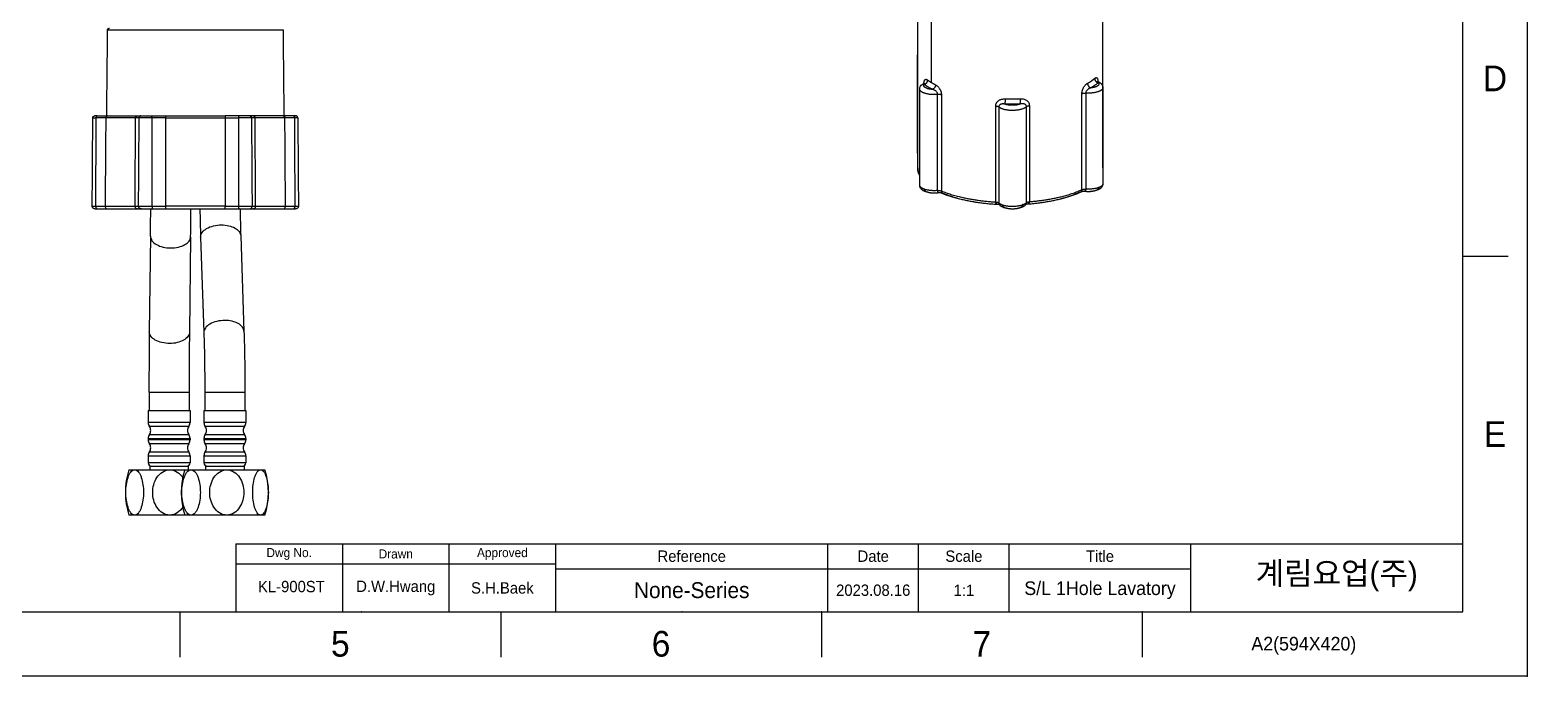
# Model space of a CAD drawing. Extents: x 9520 to 10292, y -16148 to -15602.
# Drawn here: x 9863.3 to 10292.2, y -16148.1 to -15963.1 of the extents above; entities that cross this region are included whole.
import ezdxf

# ---------------------------------------------------------------- set-up
doc = ezdxf.new("R2010")
doc.units = 0
doc.header["$MEASUREMENT"] = 0
doc.linetypes.add('CENTERX2', pattern=[101.6, 63.5, -12.7, 12.7, -12.7])
doc.layers.get('0').update_dxf_attribs({"linetype": 'CONTINUOUS'})
doc.layers.add('FORM', color=7, linetype='CONTINUOUS')
doc.layers.add('TEXT', color=2, linetype='CONTINUOUS')
doc.styles.add('ROMANS', font='Gulim.ttf')
doc.styles.get("Standard").update_dxf_attribs({"font": 'Gulim.ttf'})

# ---------------------------------------------------------------- blocks, each defined once
blk = doc.blocks.new('Z322G')
at = {"lineweight": -3}
for points, degree in [([(9881.65, -18644.4), (9881.65, -18618.65), (9881.65, -18592.9)], 2), ([(9928.1, -18592.9), (9928.1, -18618.65), (9928.1, -18644.4)], 2), ([(9885.07, -18622.94), (9885.07, -18610.19), (9885.07, -18597.43)], 2), ([(9881.57, -18640.42), (9881.57, -18628.35), (9881.57, -18616.29)], 2), ([(9883.11, -18623.21), (9883.2, -18623.16), (9883.26, -18623.1), (9883.29, -18623.05)], 3), ([(9883.26, -18623.43), (9883.25, -18623.4), (9883.23, -18623.35), (9883.21, -18623.31), (9883.2, -18623.29)], 3), ([(9886.12, -18623.53), (9886.18, -18623.56), (9886.3, -18623.62), (9886.5, -18623.76), (9886.73, -18623.96), (9886.98, -18624.25), (9887.25, -18624.65), (9887.46, -18625.13), (9887.59, -18625.61), (9887.62, -18625.92), (9887.62, -18626.07)], 3), ([(9922.92, -18625.73), (9922.92, -18625.59), (9922.94, -18625.3), (9923.04, -18624.86), (9923.21, -18624.42), (9923.43, -18624.03), (9923.64, -18623.73), (9923.84, -18623.51), (9924.02, -18623.35), (9924.18, -18623.24), (9924.27, -18623.18), (9924.32, -18623.15)], 3), ([(9882.15, -18648.76), (9882.15, -18636.69), (9882.15, -18624.63)], 2), ([(9886.64, -18625.96), (9886.64, -18625.88), (9886.62, -18625.73), (9886.53, -18625.49), (9886.37, -18625.25), (9886.16, -18625.05), (9885.93, -18624.91), (9885.72, -18624.81), (9885.51, -18624.73), (9885.38, -18624.69), (9885.31, -18624.68)], 3), ([(9886.64, -18650.08), (9886.64, -18638.02), (9886.64, -18625.96)], 2), ([(9887.62, -18626.07), (9887.62, -18638.13), (9887.62, -18650.19)], 2), ([(9901.24, -18628.83), (9901.24, -18628.68), (9901.28, -18628.39), (9901.47, -18627.97), (9901.76, -18627.64), (9902.07, -18627.41), (9902.37, -18627.26), (9902.66, -18627.16), (9902.93, -18627.11), (9903.18, -18627.08), (9903.4, -18627.07), (9903.53, -18627.07), (9903.6, -18627.07)], 3), ([(9907.36, -18627.03), (9907.46, -18627.03), (9907.65, -18627.02), (9907.99, -18627.05), (9908.36, -18627.12), (9908.76, -18627.27), (9909.16, -18627.52), (9909.47, -18627.88), (9909.66, -18628.3), (9909.71, -18628.59), (9909.71, -18628.75)], 3), ([(9922.92, -18649.85), (9922.92, -18637.79), (9922.92, -18625.73)], 2), ([(9925.15, -18624.29), (9925.1, -18624.3), (9924.99, -18624.34), (9924.82, -18624.4), (9924.64, -18624.49), (9924.46, -18624.6), (9924.27, -18624.75), (9924.1, -18624.94), (9923.97, -18625.16), (9923.89, -18625.38), (9923.88, -18625.52), (9923.88, -18625.59)], 3), ([(9923.88, -18625.59), (9923.88, -18637.66), (9923.88, -18649.72)], 2), ([(9928.18, -18624.25), (9928.18, -18636.32), (9928.18, -18648.38)], 2), ([(9901.24, -18652.95), (9901.24, -18640.89), (9901.24, -18628.83)], 2), ([(9903.54, -18628.37), (9903.49, -18628.36), (9903.39, -18628.35), (9903.23, -18628.33), (9903.06, -18628.32), (9902.88, -18628.33), (9902.69, -18628.36), (9902.51, -18628.41), (9902.32, -18628.5), (9902.15, -18628.65), (9902.05, -18628.85), (9902.02, -18629), (9902.02, -18629.07)], 3), ([(9902.02, -18629.07), (9902.02, -18641.13), (9902.02, -18653.2)], 2), ([(9908.96, -18629), (9908.96, -18628.93), (9908.93, -18628.78), (9908.83, -18628.59), (9908.64, -18628.42), (9908.41, -18628.32), (9908.16, -18628.28), (9907.92, -18628.28), (9907.69, -18628.29), (9907.54, -18628.32), (9907.47, -18628.33)], 3), ([(9908.96, -18653.13), (9908.96, -18641.07), (9908.96, -18629)], 2), ([(9909.71, -18628.75), (9909.71, -18640.81), (9909.71, -18652.87)], 2), ([(9881.65, -18640.89), (9881.6, -18640.74), (9881.57, -18640.58), (9881.57, -18640.42)], 3), ([(9882.15, -18646.37), (9881.82, -18645.74), (9881.65, -18645.08), (9881.65, -18644.4)], 3), ([(9887.62, -18650.19), (9887.62, -18650.26), (9887.62, -18650.38), (9887.62, -18650.53), (9887.61, -18650.61), (9887.61, -18650.64)], 3), ([(9922.91, -18650.29), (9922.91, -18650.26), (9922.91, -18650.19), (9922.92, -18650.03), (9922.92, -18649.91), (9922.92, -18649.85)], 3), ([(9902.36, -18653.87), (9902.28, -18653.81), (9902.21, -18653.73), (9902.14, -18653.65)], 3)]:
    blk.add_open_spline(points, degree=degree, dxfattribs=at)
for points, knots in [([(9881.57, -18616.29), (9881.57, -18616.15), (9881.59, -18616.01), (9881.63, -18615.87), (9881.64, -18615.85), (9881.64, -18615.84), (9881.65, -18615.82)], [0, 0, 0, 0, 0.5229897, 0.5229897, 0.5229897, 0.5801938, 0.5801938, 0.5801938, 0.5801938]), ([(9882.15, -18624.63), (9882.15, -18624.35), (9882.24, -18624.09), (9882.38, -18623.86), (9882.48, -18623.71), (9882.6, -18623.58), (9882.73, -18623.47), (9882.85, -18623.37), (9882.97, -18623.29), (9883.11, -18623.21)], [0, 0, 0, 0, 1.004743, 1.004743, 1.004743, 1.674949, 1.674949, 1.674949, 2.275241, 2.275241, 2.275241, 2.275241]), ([(9883.2, -18623.15), (9883.2, -18623.09), (9883.22, -18622.91), (9883.26, -18622.64), (9883.36, -18622.37), (9883.5, -18622.2), (9883.64, -18622.14), (9883.78, -18622.14), (9883.92, -18622.18), (9884.04, -18622.25), (9884.12, -18622.3), (9884.15, -18622.33)], [0.215438, 0.215438, 0.215438, 0.215438, 0.386886, 0.773772, 1.160658, 1.547544, 1.93443, 2.321316, 2.708202, 3.095088, 3.481974, 3.481974, 3.481974, 3.481974]), ([(9883.31, -18623.03), (9883.3, -18623.06), (9883.29, -18623.12), (9883.27, -18623.21), (9883.27, -18623.28), (9883.26, -18623.36), (9883.26, -18623.46)], [1.0968738, 1.0968738, 1.0968738, 1.0968738, 1.4835217, 1.4835217, 1.4835217, 1.8155422, 1.8155422, 1.8155422, 1.8155422]), ([(9926.11, -18621.92), (9926.14, -18621.9), (9926.2, -18621.85), (9926.28, -18621.79), (9926.38, -18621.75), (9926.48, -18621.72), (9926.59, -18621.73), (9926.7, -18621.79), (9926.8, -18621.93), (9926.89, -18622.18), (9926.93, -18622.44), (9926.95, -18622.6), (9926.95, -18622.63)], [0, 0, 0, 0, 0.348085, 0.69617, 1.044255, 1.392341, 1.740426, 2.088511, 2.436596, 2.784681, 3.132766, 3.208988, 3.208988, 3.208988, 3.208988]), ([(9926.86, -18622.53), (9926.86, -18622.53), (9926.86, -18622.55), (9926.89, -18622.59), (9926.94, -18622.65), (9927.02, -18622.73), (9927.12, -18622.78)], [1.1064889, 1.1064889, 1.1064889, 1.1064889, 1.44119, 1.44119, 1.44119, 1.9560008, 1.9560008, 1.9560008, 1.9560008]), ([(9926.91, -18623.03), (9926.91, -18622.91), (9926.9, -18622.79), (9926.89, -18622.71), (9926.88, -18622.62), (9926.87, -18622.56), (9926.86, -18622.54)], [0.1366313, 0.1366313, 0.1366313, 0.1366313, 0.5606823, 0.5606823, 0.5606823, 0.9914568, 0.9914568, 0.9914568, 0.9914568]), ([(9927.12, -18622.78), (9927.3, -18622.87), (9927.46, -18622.97), (9927.6, -18623.09), (9927.69, -18623.17), (9927.78, -18623.26), (9927.85, -18623.35), (9928.05, -18623.6), (9928.18, -18623.91), (9928.18, -18624.25)], [6.372006, 6.372006, 6.372006, 6.372006, 7.119166, 7.119166, 7.119166, 7.5776, 7.5776, 7.5776, 8.799659, 8.799659, 8.799659, 8.799659]), ([(9887.08, -18650.64), (9886.45, -18650.75), (9885.77, -18650.77), (9885.09, -18650.71), (9884.27, -18650.64), (9883.57, -18650.46), (9883.02, -18650.12), (9882.92, -18650.06), (9882.82, -18649.99), (9882.73, -18649.92), (9882.55, -18649.76), (9882.39, -18649.57), (9882.29, -18649.35), (9882.2, -18649.16), (9882.15, -18648.96), (9882.15, -18648.76)], [4.035368, 4.035368, 4.035368, 4.035368, 6.10552, 6.10552, 6.10552, 8.612346, 8.612346, 8.612346, 9.076071, 9.076071, 9.076071, 10.005543, 10.005543, 10.005543, 10.748779, 10.748779, 10.748779, 10.748779]), ([(9887.11, -18650.63), (9887.09, -18650.64), (9887.01, -18650.65), (9886.89, -18650.64), (9886.78, -18650.56), (9886.7, -18650.43), (9886.65, -18650.27), (9886.64, -18650.14), (9886.64, -18650.08)], [0.510353, 0.510353, 0.510353, 0.510353, 0.618999, 0.928499, 1.237999, 1.547498, 1.856998, 2.166498, 2.166498, 2.166498, 2.166498]), ([(9922.92, -18650.37), (9921.19, -18651.2), (9919.1, -18651.89), (9916.73, -18652.44), (9914.26, -18653), (9911.57, -18653.38), (9908.79, -18653.56)], [15.372666, 15.372666, 15.372666, 15.372666, 23.849679, 23.849679, 23.849679, 32.58837, 32.58837, 32.58837, 32.58837]), ([(9923.39, -18650.28), (9923.3, -18650.27), (9923.21, -18650.27), (9923.12, -18650.29), (9923.08, -18650.3), (9923.03, -18650.31), (9922.99, -18650.32), (9922.96, -18650.33), (9922.94, -18650.34), (9922.92, -18650.36)], [0.1165665, 0.1165665, 0.1165665, 0.1165665, 0.46693, 0.46693, 0.46693, 0.6397515, 0.6397515, 0.6397515, 0.7512355, 0.7512355, 0.7512355, 0.7512355]), ([(9928.18, -18648.38), (9928.18, -18648.53), (9928.15, -18648.67), (9928.11, -18648.81), (9928.01, -18649.11), (9927.83, -18649.35), (9927.6, -18649.54), (9927.54, -18649.59), (9927.48, -18649.63), (9927.42, -18649.68), (9926.89, -18650.04), (9926.2, -18650.23), (9925.39, -18650.32), (9924.72, -18650.39), (9924.03, -18650.38), (9923.39, -18650.28)], [0, 0, 0, 0, 0.533384, 0.533384, 0.533384, 1.675101, 1.675101, 1.675101, 1.971381, 1.971381, 1.971381, 4.495653, 4.495653, 4.495653, 6.565621, 6.565621, 6.565621, 6.565621]), ([(9923.88, -18649.72), (9923.88, -18649.78), (9923.87, -18649.9), (9923.82, -18650.06), (9923.73, -18650.2), (9923.6, -18650.28), (9923.49, -18650.29), (9923.42, -18650.29), (9923.41, -18650.29)], [0, 0, 0, 0, 0.309499, 0.618998, 0.928497, 1.237997, 1.547496, 1.583085, 1.583085, 1.583085, 1.583085]), ([(9887.58, -18650.7), (9887.56, -18650.69), (9887.54, -18650.68), (9887.51, -18650.67), (9887.48, -18650.66), (9887.44, -18650.65), (9887.41, -18650.64), (9887.3, -18650.62), (9887.19, -18650.62), (9887.08, -18650.64)], [0.6010439, 0.6010439, 0.6010439, 0.6010439, 0.6872988, 0.6872988, 0.6872988, 0.8192728, 0.8192728, 0.8192728, 1.2077482, 1.2077482, 1.2077482, 1.2077482]), ([(9902.07, -18653.62), (9901.25, -18653.58), (9900.43, -18653.53), (9899.62, -18653.46), (9894.91, -18653.04), (9890.74, -18652.09), (9887.58, -18650.7)], [15.668668, 15.668668, 15.668668, 15.668668, 18.202562, 18.202562, 18.202562, 32.821586, 32.821586, 32.821586, 32.821586]), ([(9902.1, -18653.62), (9902.07, -18653.62), (9901.94, -18653.61), (9901.72, -18653.57), (9901.49, -18653.46), (9901.34, -18653.31), (9901.26, -18653.14), (9901.24, -18653.02), (9901.24, -18652.95)], [0.580511, 0.580511, 0.580511, 0.580511, 0.646488, 0.969733, 1.292977, 1.616221, 1.939465, 2.262709, 2.262709, 2.262709, 2.262709]), ([(9902.02, -18653.2), (9902.02, -18653.26), (9902.03, -18653.38), (9902.07, -18653.53), (9902.11, -18653.6), (9902.13, -18653.63)], [0, 0, 0, 0, 0.3094991, 0.6189983, 0.8469539, 0.8469539, 0.8469539, 0.8469539]), ([(9908.85, -18653.55), (9908.79, -18653.63), (9908.73, -18653.71), (9908.66, -18653.78), (9908.62, -18653.82), (9908.58, -18653.86), (9908.53, -18653.9), (9908.31, -18654.09), (9908.04, -18654.23), (9907.74, -18654.35), (9907.11, -18654.6), (9906.35, -18654.72), (9905.53, -18654.72), (9904.72, -18654.73), (9903.95, -18654.63), (9903.3, -18654.39), (9902.95, -18654.27), (9902.64, -18654.11), (9902.39, -18653.9)], [1.082274, 1.082274, 1.082274, 1.082274, 1.468537, 1.468537, 1.468537, 1.689967, 1.689967, 1.689967, 2.850129, 2.850129, 2.850129, 5.30876, 5.30876, 5.30876, 7.760493, 7.760493, 7.760493, 9.079354, 9.079354, 9.079354, 9.079354]), ([(9908.85, -18653.55), (9908.87, -18653.52), (9908.91, -18653.45), (9908.95, -18653.31), (9908.96, -18653.19), (9908.96, -18653.13)], [1.3682372, 1.3682372, 1.3682372, 1.3682372, 1.5474985, 1.8569982, 2.1664979, 2.1664979, 2.1664979, 2.1664979]), ([(9909.71, -18652.87), (9909.71, -18652.93), (9909.69, -18653.06), (9909.6, -18653.23), (9909.44, -18653.38), (9909.21, -18653.49), (9909, -18653.54), (9908.87, -18653.55), (9908.86, -18653.55)], [0, 0, 0, 0, 0.323244, 0.646489, 0.969733, 1.292978, 1.616222, 1.649171, 1.649171, 1.649171, 1.649171])]:
    blk.add_open_spline(points, degree=3, knots=knots, dxfattribs=at)
for points, weights in [([(9881.63, -18616.55), (9881.49, -18616.26), (9881.67, -18615.97)], [0.905765677179, 0.900083805738, 0.936021798254]), ([(9883.19, -18623.38), (9883.22, -18623.41), (9883.24, -18623.44)], [1, 0.991841236728, 0.991634480527]), ([(9885.31, -18624.68), (9884.15, -18624.08), (9883.26, -18623.43)], [1, 0.996703786472, 1]), ([(9884.15, -18622.33), (9884.58, -18622.64), (9885.07, -18622.94)], [1, 0.999175604372, 1]), ([(9885.07, -18622.94), (9885.57, -18623.24), (9886.12, -18623.53)], [1, 0.999175606783, 1]), ([(9886.12, -18623.53), (9886.12, -18624.46), (9885.31, -18624.68)], [1, 0.707106848174, 1]), ([(9924.32, -18623.15), (9925.35, -18622.56), (9926.11, -18621.92)], [1, 0.996703783977, 1]), ([(9927.03, -18623), (9926.23, -18623.67), (9925.15, -18624.29)], [1, 0.996703786189, 1]), ([(9926.11, -18621.92), (9926.11, -18622.85), (9927.03, -18623)], [1, 0.707106781188, 1]), ([(9926.91, -18623.06), (9926.91, -18623.01), (9926.96, -18622.95)], [1, 0.987688281877, 1]), ([(9887.62, -18626.07), (9887.22, -18625.91), (9886.64, -18625.96)], [1, 0.860276811679, 1]), ([(9903.6, -18627.07), (9905.48, -18627.11), (9907.36, -18627.03)], [1, 0.996703786244, 1]), ([(9907.36, -18627.03), (9907.36, -18627.96), (9907.47, -18628.33)], [1, 0.707106781186, 1]), ([(9922.92, -18625.73), (9923.29, -18625.55), (9923.88, -18625.59)], [1, 0.860279363999, 1]), ([(9901.24, -18628.83), (9901.82, -18628.86), (9902.02, -18629.07)], [1, 0.860278968443, 1]), ([(9907.47, -18628.33), (9905.51, -18628.41), (9903.54, -18628.37)], [1, 0.996703786465, 1]), ([(9908.96, -18629), (9909.13, -18628.79), (9909.71, -18628.75)], [1, 0.860276811686, 1]), ([(9881.63, -18640.67), (9881.57, -18640.55), (9881.57, -18640.43)], [0.905765592664, 0.903375105112, 0.908351672341]), ([(9881.65, -18644.38), (9881.64, -18645.3), (9882.15, -18646.19)], [0.971538017619, 0.970088846459, 0.979472103664]), ([(9886.64, -18650.08), (9887.22, -18650.03), (9887.62, -18650.19)], [1, 0.860281547414, 1]), ([(9887.62, -18650.19), (9893.12, -18652.47), (9901.24, -18652.95)], [1, 0.942688292623, 1]), ([(9908.9, -18653.48), (9917.79, -18652.87), (9923.01, -18650.12)], [0.992746322374, 0.92297294268, 1]), ([(9909.71, -18652.87), (9917.75, -18652.23), (9922.92, -18649.85)], [1, 0.942688292622, 1]), ([(9922.92, -18649.85), (9923.29, -18649.68), (9923.88, -18649.72)], [1, 0.86023690083, 1]), ([(9887.43, -18650.46), (9893.07, -18653.12), (9902.08, -18653.55)], [1, 0.922578669198, 0.993464457701]), ([(9901.24, -18652.95), (9901.82, -18652.99), (9902.02, -18653.2)], [1, 0.860236900824, 1]), ([(9908.96, -18653.13), (9909.13, -18652.92), (9909.71, -18652.87)], [1, 0.860281547418, 1])]:
    blk.add_rational_spline(points, weights, degree=2, dxfattribs=at)
for points, weights, knots in [([(9885.31, -18624.68), (9884.16, -18624.6), (9883.54, -18624.22), (9882.93, -18623.85), (9883.26, -18623.43)], [1, 0.914023136534, 1, 0.914023136534, 1], [0, 0, 0, 2.213826, 2.213826, 4.427652, 4.427652, 4.427652]), ([(9883.26, -18623.43), (9883.63, -18623.36), (9883.89, -18623.04), (9884.15, -18622.71), (9884.15, -18622.33)], [1, 0.923879473598, 1, 0.923879473598, 1], [0, 0, 0, 0.785398, 0.785398, 1.570797, 1.570797, 1.570797]), ([(9924.32, -18623.15), (9924.32, -18623.54), (9924.56, -18623.87), (9924.81, -18624.2), (9925.15, -18624.29)], [1, 0.923879473597, 1, 0.923879473597, 1], [-1.570797, -1.570797, -1.570797, -0.785398, -0.785398, 0, 0, 0]), ([(9927.03, -18623), (9927.42, -18623.41), (9926.86, -18623.8), (9926.3, -18624.18), (9925.15, -18624.29)], [1, 0.914023135825, 1, 0.914023135825, 1], [0, 0, 0, 2.213826, 2.213826, 4.427652, 4.427652, 4.427652]), ([(9886.64, -18625.96), (9884.07, -18626.18), (9882.69, -18625.34), (9882.15, -18625.02), (9882.15, -18624.63)], [1, 0.809979998194, 1, 0.916405883388, 0.906361669583], [-9.149501, -9.149501, -9.149501, -4.57475, -4.57475, -2.562214, -2.562214, -2.562214]), ([(9903.6, -18627.07), (9903.6, -18627.45), (9903.58, -18627.83), (9903.56, -18628.21), (9903.54, -18628.37)], [1, 0.923879500934, 1, 0.923879500934, 1], [-1.570796, -1.570796, -1.570796, -0.785398, -0.785398, 0, 0, 0]), ([(9928.18, -18624.24), (9928.19, -18624.59), (9927.74, -18624.9), (9926.48, -18625.77), (9923.88, -18625.59)], [0.90832324421, 0.922785832648, 1, 0.809979995945, 1], [-6.433689, -6.433689, -6.433689, -4.57475, -4.57475, 0, 0, 0]), ([(9908.96, -18629), (9908.2, -18629.95), (9905.55, -18629.97), (9902.91, -18630), (9902.02, -18629.07)], [1, 0.809979992162, 1, 0.809979992162, 1], [-9.1495, -9.1495, -9.1495, -4.57475, -4.57475, 0, 0, 0]), ([(9907.47, -18628.33), (9906.7, -18628.66), (9905.53, -18628.67), (9904.35, -18628.68), (9903.54, -18628.37)], [1, 0.914023136516, 1, 0.914023136516, 1], [-4.427652, -4.427652, -4.427652, -2.213826, -2.213826, 0, 0, 0]), ([(9886.64, -18650.08), (9884.07, -18650.31), (9882.69, -18649.47), (9882.16, -18649.14), (9882.15, -18648.76)], [1, 0.809979837902, 1, 0.916666854019, 0.906425038373], [0, 0, 0, 4.574744, 4.574744, 6.580993, 6.580993, 6.580993]), ([(9883.15, -18649.68), (9883.15, -18649.96), (9883.54, -18650.2), (9884.16, -18650.58), (9885.33, -18650.66), (9886.13, -18650.71), (9886.87, -18650.59)], [0.96078629375, 0.942433347017, 1, 0.912699235821, 1, 0.938914345661, 0.963313788758], [-5.933294, -5.933294, -5.933294, -4.46212, -4.46212, -2.23106, -2.23106, -0.669954, -0.669954, -0.669954]), ([(9923.64, -18650.24), (9924.37, -18650.33), (9925.14, -18650.27), (9926.29, -18650.17), (9926.86, -18649.78), (9927.17, -18649.56), (9927.18, -18649.31)], [0.962073031396, 0.940543632161, 1, 0.912699235821, 1, 0.949404898244, 0.95745451388], [-8.212648, -8.212648, -8.212648, -6.69318, -6.69318, -4.46212, -4.46212, -3.16911, -3.16911, -3.16911]), ([(9928.18, -18648.36), (9928.19, -18648.71), (9927.74, -18649.03), (9926.48, -18649.89), (9923.88, -18649.72)], [0.907987133874, 0.921864919181, 1, 0.809979837902, 1], [2.693638, 2.693638, 2.693638, 4.574744, 4.574744, 9.149488, 9.149488, 9.149488]), ([(9908.96, -18653.13), (9908.2, -18654.07), (9905.55, -18654.1), (9902.91, -18654.12), (9902.02, -18653.2)], [1, 0.809979837902, 1, 0.809979837902, 1], [0, 0, 0, 4.574744, 4.574744, 9.149488, 9.149488, 9.149488]), ([(9902.82, -18653.58), (9902.72, -18654.02), (9903.53, -18654.34), (9904.34, -18654.66), (9905.53, -18654.65), (9906.71, -18654.64), (9907.48, -18654.3), (9908.25, -18653.97), (9908.08, -18653.53)], [1, 0.912699235821, 1, 0.912699235821, 1, 0.912699235821, 1, 0.912699235821, 1], [-8.92424, -8.92424, -8.92424, -6.69318, -6.69318, -4.46212, -4.46212, -2.23106, -2.23106, 0, 0, 0])]:
    blk.add_rational_spline(points, weights, degree=2, knots=knots, dxfattribs=at)

msp = doc.modelspace()

# ---------------------------------------------------------------- linework, layer by layer
at = {"lineweight": -3}
for p, q in [((9897.82, -16022.19), (9897.49, -16049.54)), ((9909.32, -16022.33), (9908.99, -16049.68)), ((9912.18, -16022.45), (9913.11, -16049.8)), ((9923.68, -16022.06), (9924.61, -16049.41)), ((9897.4, -16066.81), (9908.9, -16066.81)), ((9897.4, -16066.81), (9897.4, -16072.05)), ((9908.9, -16066.81), (9908.9, -16072.05)), ((9913.38, -16066.81), (9924.88, -16066.81)), ((9913.38, -16066.81), (9913.38, -16072.05)), ((9924.88, -16066.81), (9924.88, -16072.05)), ((9897.15, -16072.05), (9909.15, -16072.05)), ((9897.15, -16072.05), (9897.15, -16075.49)), ((9909.15, -16075.49), (9897.15, -16075.49)), ((9909.15, -16072.05), (9909.15, -16075.49)), ((9913.13, -16072.05), (9925.12, -16072.05)), ((9913.13, -16072.05), (9913.13, -16075.49)), ((9925.13, -16075.49), (9913.13, -16075.49)), ((9925.13, -16072.05), (9925.13, -16075.49)), ((9897.15, -16080.11), (9909.15, -16080.11)), ((9897.15, -16080.11), (9897.15, -16080.49)), ((9908.77, -16076.66), (9897.52, -16076.66)), ((9897.52, -16078.95), (9908.77, -16078.95)), ((9909.15, -16080.11), (9909.15, -16080.49)), ((9913.13, -16080.11), (9925.13, -16080.11)), ((9913.13, -16080.11), (9913.13, -16080.49)), ((9924.75, -16076.66), (9913.5, -16076.66)), ((9913.5, -16078.95), (9924.75, -16078.95)), ((9925.13, -16080.11), (9925.13, -16080.49)), ((9909.15, -16080.49), (9897.15, -16080.49)), ((9908.77, -16081.66), (9897.52, -16081.66)), ((9897.52, -16083.95), (9908.77, -16083.95)), ((9925.13, -16080.49), (9913.13, -16080.49)), ((9924.75, -16081.66), (9913.5, -16081.66)), ((9913.5, -16083.95), (9924.75, -16083.95)), ((9897.15, -16085.11), (9909.15, -16085.11)), ((9897.15, -16085.11), (9897.15, -16087.05)), ((9909.15, -16087.05), (9897.15, -16087.05)), ((9897.65, -16088.05), (9908.65, -16088.05)), ((9897.65, -16088.05), (9897.65, -16089.05)), ((9908.65, -16088.05), (9908.65, -16089.05)), ((9909.15, -16085.11), (9909.15, -16087.05)), ((9913.13, -16085.11), (9925.13, -16085.11)), ((9913.13, -16085.11), (9913.13, -16087.05)), ((9925.13, -16087.05), (9913.13, -16087.05)), ((9913.63, -16088.05), (9924.62, -16088.05)), ((9913.63, -16088.05), (9913.63, -16089.05)), ((9924.63, -16088.05), (9924.63, -16089.05)), ((9925.13, -16085.11), (9925.13, -16087.05)), ((9891.65, -16089.05), (9930.62, -16089.05)), ((9930.62, -16102.05), (9891.65, -16102.05))]:
    msp.add_line(p, q, dxfattribs=at)
for centre, radius, start, end in [((8629.68, -16007.3), 1268.23, 359.32714, 359.67842), ((8627.47, -16007.27), 1281.95, 359.3272, 359.681), ((10373.62, -16007.25), 461.69, 180.8884, 181.8869), ((10371.41, -16007.31), 447.97, 180.9088, 181.8873), ((11288.09, -16065.77), 1390.7, 179.33118, 180.043), ((11288.23, -16065.77), 1379.34, 179.33143, 180.04331), ((9899.15, -16075.49), 2, 180, 215.6591), ((9907.15, -16075.49), 2, 324.3409, 0), ((9915.13, -16075.49), 2, 180, 215.6591), ((9923.13, -16075.49), 2, 324.3409, 0), ((9899.15, -16080.11), 2, 144.3409, 180), ((9895.9, -16077.82), 2, 0.59, 35.6591), ((9895.9, -16077.78), 2, 324.3409, 359.41), ((9910.4, -16077.82), 2, 144.3409, 179.41), ((9910.4, -16077.78), 2, 180.59, 215.6591), ((9907.15, -16080.11), 2, 0, 35.6591), ((9915.13, -16080.11), 2, 144.3409, 180), ((9911.88, -16077.82), 2, 0.59, 35.6591), ((9911.88, -16077.78), 2, 324.3409, 359.41), ((9926.38, -16077.82), 2, 144.3409, 179.41), ((9926.38, -16077.78), 2, 180.59, 215.6591), ((9923.13, -16080.11), 2, 0, 35.6591), ((9899.15, -16080.49), 2, 180, 215.6591), ((9899.15, -16085.11), 2, 144.3409, 180), ((9895.9, -16082.82), 2, 0.59, 35.6591), ((9895.9, -16082.78), 2, 324.3409, 359.41), ((9910.4, -16082.82), 2, 144.3409, 179.41), ((9910.4, -16082.78), 2, 180.59, 215.6591), ((9907.15, -16080.49), 2, 324.3409, 0), ((9907.15, -16085.11), 2, 0, 35.6591), ((9915.13, -16080.49), 2, 180, 215.6591), ((9915.13, -16085.11), 2, 144.3409, 180), ((9911.88, -16082.82), 2, 0.59, 35.6591), ((9911.88, -16082.78), 2, 324.3409, 359.41), ((9926.38, -16082.82), 2, 144.3409, 179.41), ((9926.38, -16082.78), 2, 180.59, 215.6591), ((9923.13, -16080.49), 2, 324.3409, 0), ((9923.13, -16085.11), 2, 0, 35.6591), ((9898.15, -16087.05), 1, 180, 270), ((9908.15, -16087.05), 1, 270, 0), ((9914.13, -16087.05), 1, 180, 270), ((9924.13, -16087.05), 1, 270, 0), ((9912.27, -16095.55), 21.63, 162.5077, 197.4923), ((9928.25, -16095.55), 21.63, 162.5077, 197.4923), ((9910, -16095.55), 21.63, 342.5077, 17.4923)]:
    msp.add_arc(centre, radius, start, end, dxfattribs=at)
for points, degree in [([(9885.29, -15987.77), (9885.41, -15975.46), (9885.54, -15963.14)], 2), ([(9935.8, -15963.14), (9935.92, -15975.46), (9936.04, -15987.77)], 2), ([(9881.13, -16013.55), (9881.22, -16000.91), (9881.3, -15988.27)], 2), ([(9882.19, -15988.27), (9882.12, -16000.91), (9882.06, -16013.55)], 2), ([(9885.01, -15988.27), (9883.6, -15988.27), (9882.19, -15988.27)], 2), ([(9882.54, -15987.77), (9884.01, -15987.77), (9885.47, -15987.77)], 2), ([(9885.01, -15988.27), (9884.95, -15996.7), (9884.89, -16005.12), (9884.83, -16013.55)], 3), ([(9893.4, -16013.55), (9893.45, -16005.12), (9893.5, -15996.7), (9893.55, -15988.27)], 3), ([(9894.58, -15988.27), (9894.06, -15988.27), (9893.55, -15988.27)], 2), ([(9893.99, -15987.77), (9894.53, -15987.77), (9895.07, -15987.77)], 2), ([(9894.41, -16013.55), (9894.49, -16000.91), (9894.58, -15988.27)], 2), ([(9898.14, -15987.77), (9900.15, -15987.77), (9902.15, -15987.77)], 2), ([(9902.13, -15988.27), (9900.2, -15988.27), (9898.27, -15988.27)], 2), ([(9898.32, -16013.55), (9898.3, -16000.91), (9898.27, -15988.27)], 2), ([(9902.13, -15988.27), (9902.12, -15996.7), (9902.11, -16005.12), (9902.1, -16013.55)], 3), ([(9923.19, -15987.77), (9921.19, -15987.77), (9919.19, -15987.77)], 2), ([(9919.21, -15988.27), (9921.13, -15988.27), (9923.06, -15988.27)], 2), ([(9919.21, -15988.27), (9919.22, -15996.7), (9919.23, -16005.12), (9919.24, -16013.55)], 3), ([(9923.06, -15988.27), (9923.04, -16000.91), (9923.02, -16013.55)], 2), ([(9927.34, -15987.77), (9926.81, -15987.77), (9926.27, -15987.77)], 2), ([(9926.76, -15988.27), (9926.84, -16000.91), (9926.93, -16013.55)], 2), ([(9927.79, -15988.27), (9927.27, -15988.27), (9926.76, -15988.27)], 2), ([(9927.94, -16013.55), (9927.89, -16005.12), (9927.84, -15996.7), (9927.79, -15988.27)], 3), ([(9938.79, -15987.77), (9937.33, -15987.77), (9935.86, -15987.77)], 2), ([(9936.51, -16013.55), (9936.45, -16005.12), (9936.39, -15996.7), (9936.33, -15988.27)], 3), ([(9939.15, -15988.27), (9937.74, -15988.27), (9936.33, -15988.27)], 2), ([(9939.27, -16013.55), (9939.21, -16000.91), (9939.15, -15988.27)], 2), ([(9940.03, -15988.27), (9940.12, -16000.91), (9940.21, -16013.55)], 2), ([(9882.06, -16013.55), (9883.44, -16013.55), (9884.83, -16013.55)], 2), ([(9882.66, -16014.4), (9884.14, -16014.4), (9885.61, -16014.4)], 2), ([(9893.4, -16013.55), (9893.9, -16013.55), (9894.41, -16013.55)], 2), ([(9894.15, -16014.4), (9894.69, -16014.4), (9895.23, -16014.4)], 2), ([(9898.1, -16014.4), (9900.12, -16014.4), (9902.13, -16014.4)], 2), ([(9898.32, -16013.55), (9900.21, -16013.55), (9902.1, -16013.55)], 2), ([(9919.21, -16014.4), (9921.22, -16014.4), (9923.23, -16014.4)], 2), ([(9919.24, -16013.55), (9921.13, -16013.55), (9923.02, -16013.55)], 2), ([(9926.11, -16014.4), (9926.65, -16014.4), (9927.19, -16014.4)], 2), ([(9926.93, -16013.55), (9927.43, -16013.55), (9927.94, -16013.55)], 2), ([(9935.72, -16014.4), (9937.2, -16014.4), (9938.67, -16014.4)], 2), ([(9936.51, -16013.55), (9937.89, -16013.55), (9939.27, -16013.55)], 2)]:
    msp.add_open_spline(points, degree=degree, dxfattribs=at)
for points, weights, knots in [([(9885.54, -15963.14), (9885.54, -15963.14), (9910.67, -15963.14), (9935.8, -15963.14), (9935.8, -15963.14)], [1, 0.707106781187, 1, 0.707106781187, 1], [-78.948144, -78.948144, -78.948144, -39.474072, -39.474072, 0, 0, 0]), ([(9885.54, -15963.15), (9885.54, -15962.94), (9885.69, -15962.79), (9885.83, -15962.65), (9886.04, -15962.65)], [1, 0.853553390593, 0.853553390593, 0.853553390593, 1], [0, 0, 0, 0.4162846, 0.4162846, 0.8325693, 0.8325693, 0.8325693]), ([(9940.03, -15988.27), (9940.03, -15988.07), (9939.89, -15987.92), (9939.74, -15987.77), (9939.53, -15987.77)], [0.997126641142, 0.853553390593, 0.853553390593, 0.853553390593, 1], [0.0041041, 0.0041041, 0.0041041, 0.4162846, 0.4162846, 0.8325693, 0.8325693, 0.8325693]), ([(9882.06, -16013.55), (9882.06, -16013.9), (9882.24, -16014.15), (9882.41, -16014.41), (9882.66, -16014.4)], [1, 0.923210217113, 1, 0.923210217113, 1], [0, 0, 0, 0.66855, 0.66855, 1.3371, 1.3371, 1.3371]), ([(9895.23, -16014.4), (9894.89, -16014.41), (9894.65, -16014.15), (9894.41, -16013.9), (9894.41, -16013.55)], [1, 0.923210217113, 1, 0.923210217113, 1], [0, 0, 0, 0.66855, 0.66855, 1.3371, 1.3371, 1.3371]), ([(9898.32, -16013.55), (9898.32, -16013.9), (9898.26, -16014.15), (9898.19, -16014.41), (9898.1, -16014.4)], [1, 0.923210217113, 1, 0.923210217113, 1], [0, 0, 0, 0.66855, 0.66855, 1.3371, 1.3371, 1.3371]), ([(9938.67, -16014.4), (9938.92, -16014.41), (9939.1, -16014.15), (9939.28, -16013.9), (9939.27, -16013.55)], [1, 0.923210217113, 1, 0.923210217113, 1], [0, 0, 0, 0.66855, 0.66855, 1.3371, 1.3371, 1.3371]), ([(9940.21, -16013.56), (9940.21, -16013.91), (9939.96, -16014.16), (9939.71, -16014.4), (9939.36, -16014.4)], [1, 0.853553390593, 0.853553390593, 0.853553390593, 1], [0, 0, 0, 0.702057, 0.702057, 1.404114, 1.404114, 1.404114])]:
    msp.add_rational_spline(points, weights, degree=2, knots=knots, dxfattribs=at)
for points, weights in [([(9881.3, -15988.27), (9881.31, -15987.77), (9881.81, -15987.77)], [1, 0.707106781187, 1]), ([(9881.3, -15988.27), (9881.3, -15988.27), (9882.19, -15988.27)], [1, 0.923879532511, 1]), ([(9882.54, -15987.77), (9881.81, -15987.77), (9881.81, -15987.77)], [1, 0.923879532511, 1]), ([(9882.54, -15987.77), (9882.19, -15987.77), (9882.19, -15988.27)], [1, 0.709570736537, 1]), ([(9893.55, -15988.27), (9886.72, -15988.27), (9885.01, -15988.27)], [1, 0.945106627571, 1]), ([(9885.47, -15987.77), (9887.13, -15987.77), (9893.99, -15987.77)], [1, 0.943135436436, 1]), ([(9895.07, -15987.77), (9894.58, -15987.77), (9894.58, -15988.27)], [1, 0.709570736536, 1]), ([(9898.27, -15988.27), (9895.36, -15988.27), (9894.58, -15988.27)], [1, 0.707106781187, 1]), ([(9895.07, -15987.77), (9895.72, -15987.77), (9898.14, -15987.77)], [1, 0.707106781187, 1]), ([(9898.27, -15988.27), (9898.27, -15987.77), (9898.14, -15987.77)], [1, 0.709570736536, 1]), ([(9902.13, -15988.27), (9910.67, -15988.27), (9919.21, -15988.27)], [1, 0.945106627571, 1]), ([(9902.15, -15987.77), (9910.67, -15987.77), (9919.19, -15987.77)], [1, 0.943135436436, 1]), ([(9923.19, -15987.77), (9923.06, -15987.77), (9923.06, -15988.27)], [1, 0.709570736536, 1]), ([(9926.76, -15988.27), (9925.97, -15988.27), (9923.06, -15988.27)], [1, 0.707106781187, 1]), ([(9926.27, -15987.77), (9925.62, -15987.77), (9923.19, -15987.77)], [1, 0.707106781187, 1]), ([(9926.27, -15987.77), (9926.75, -15987.77), (9926.76, -15988.27)], [1, 0.709570736537, 1]), ([(9935.86, -15987.77), (9934.2, -15987.77), (9927.34, -15987.77)], [1, 0.943135436436, 1]), ([(9936.33, -15988.27), (9934.61, -15988.27), (9927.79, -15988.27)], [1, 0.945106627571, 1]), ([(9938.79, -15987.77), (9939.15, -15987.77), (9939.15, -15988.27)], [1, 0.709570736536, 1]), ([(9939.53, -15987.77), (9939.53, -15987.77), (9938.79, -15987.77)], [1, 0.923879532511, 1]), ([(9940.03, -15988.27), (9940.03, -15988.27), (9939.15, -15988.27)], [0.853553390593, 0.853553390593, 1]), ([(9881.13, -16013.55), (9881.13, -16013.55), (9882.06, -16013.55)], [1, 0.923879532511, 1]), ([(9881.97, -16014.4), (9881.12, -16014.4), (9881.13, -16013.55)], [1, 0.707106781187, 1]), ([(9881.97, -16014.4), (9881.97, -16014.4), (9882.66, -16014.4)], [1, 0.923879532511, 1]), ([(9884.83, -16013.56), (9886.56, -16013.56), (9893.4, -16013.56)], [1, 0.945515141595, 1]), ([(9885.61, -16014.4), (9887.25, -16014.4), (9894.15, -16014.4)], [1, 0.942180502973, 1]), ([(9894.41, -16013.55), (9895.24, -16013.55), (9898.32, -16013.55)], [1, 0.707106781187, 1]), ([(9895.23, -16014.4), (9895.84, -16014.4), (9898.1, -16014.4)], [1, 0.707106781187, 1]), ([(9919.24, -16013.55), (9910.67, -16013.55), (9902.1, -16013.55)], [1, 0.945515077098, 1]), ([(9902.13, -16014.4), (9910.67, -16014.4), (9919.21, -16014.4)], [1, 0.942180502973, 1]), ([(9923.02, -16013.55), (9923.01, -16014.4), (9923.23, -16014.4)], [1, 0.707106781187, 1]), ([(9923.02, -16013.55), (9926.1, -16013.55), (9926.93, -16013.55)], [1, 0.707106781187, 1]), ([(9923.23, -16014.4), (9925.5, -16014.4), (9926.11, -16014.4)], [1, 0.707106781187, 1]), ([(9926.11, -16014.4), (9926.93, -16014.4), (9926.93, -16013.55)], [1, 0.707106781187, 1]), ([(9927.19, -16014.4), (9934.09, -16014.4), (9935.72, -16014.4)], [1, 0.942180502973, 1]), ([(9927.94, -16013.56), (9934.78, -16013.56), (9936.51, -16013.56)], [1, 0.945515141595, 1]), ([(9938.67, -16014.4), (9939.36, -16014.4), (9939.36, -16014.4)], [1, 0.923879532511, 1]), ([(9939.27, -16013.55), (9940.21, -16013.55), (9940.21, -16013.55)], [1, 0.853553390593, 0.853553390593])]:
    msp.add_rational_spline(points, weights, degree=2, dxfattribs=at)
for points, knots in [([(9885.47, -15987.77), (9885.43, -15987.77), (9885.39, -15987.78), (9885.35, -15987.79), (9885.31, -15987.8), (9885.26, -15987.83), (9885.21, -15987.86), (9885.17, -15987.89), (9885.14, -15987.93), (9885.1, -15987.97), (9885.07, -15988.01), (9885.05, -15988.06), (9885.03, -15988.11), (9885.02, -15988.16), (9885.01, -15988.22), (9885.01, -15988.27)], [-0.8012683, -0.8012683, -0.8012683, -0.8012683, -0.6722082, -0.6722082, -0.6722082, -0.4973625, -0.4973625, -0.4973625, -0.3295684, -0.3295684, -0.3295684, -0.1648828, -0.1648828, -0.1648828, 0, 0, 0, 0]), ([(9893.55, -15988.27), (9893.55, -15988.22), (9893.56, -15988.16), (9893.57, -15988.11), (9893.59, -15988.06), (9893.61, -15988.01), (9893.64, -15987.97), (9893.67, -15987.93), (9893.71, -15987.89), (9893.75, -15987.86), (9893.79, -15987.83), (9893.83, -15987.8), (9893.88, -15987.79), (9893.92, -15987.78), (9893.95, -15987.77), (9893.99, -15987.77)], [-0.8072468, -0.8072468, -0.8072468, -0.8072468, -0.6423641, -0.6423641, -0.6423641, -0.4776785, -0.4776785, -0.4776785, -0.3098843, -0.3098843, -0.3098843, -0.1350386, -0.1350386, -0.1350386, -0.0059786, -0.0059786, -0.0059786, -0.0059786]), ([(9902.14, -15987.86), (9902.14, -15987.89), (9902.13, -15987.93), (9902.13, -15987.97), (9902.13, -15988.01), (9902.13, -15988.06), (9902.13, -15988.11), (9902.13, -15988.16), (9902.13, -15988.22), (9902.13, -15988.27)], [-0.4973625, -0.4973625, -0.4973625, -0.4973625, -0.3295684, -0.3295684, -0.3295684, -0.1648828, -0.1648828, -0.1648828, 0, 0, 0, 0]), ([(9919.2, -15987.86), (9919.2, -15987.89), (9919.2, -15987.93), (9919.2, -15987.97), (9919.2, -15988.01), (9919.21, -15988.06), (9919.21, -15988.11), (9919.21, -15988.16), (9919.21, -15988.22), (9919.21, -15988.27)], [0.3098843, 0.3098843, 0.3098843, 0.3098843, 0.4776785, 0.4776785, 0.4776785, 0.6423641, 0.6423641, 0.6423641, 0.8072468, 0.8072468, 0.8072468, 0.8072468]), ([(9927.35, -15987.77), (9927.38, -15987.77), (9927.42, -15987.78), (9927.46, -15987.79), (9927.5, -15987.8), (9927.55, -15987.83), (9927.59, -15987.86), (9927.63, -15987.89), (9927.67, -15987.93), (9927.7, -15987.97), (9927.72, -15988.01), (9927.75, -15988.06), (9927.76, -15988.11), (9927.78, -15988.16), (9927.79, -15988.22), (9927.79, -15988.27)], [-0.8012683, -0.8012683, -0.8012683, -0.8012683, -0.6722082, -0.6722082, -0.6722082, -0.4973625, -0.4973625, -0.4973625, -0.3295684, -0.3295684, -0.3295684, -0.1648828, -0.1648828, -0.1648828, 0, 0, 0, 0]), ([(9935.87, -15987.77), (9935.91, -15987.77), (9935.94, -15987.78), (9935.98, -15987.79), (9936.03, -15987.8), (9936.08, -15987.83), (9936.12, -15987.86), (9936.16, -15987.89), (9936.2, -15987.93), (9936.23, -15987.97), (9936.26, -15988.01), (9936.29, -15988.06), (9936.3, -15988.11), (9936.32, -15988.16), (9936.33, -15988.22), (9936.33, -15988.27)], [0.0059786, 0.0059786, 0.0059786, 0.0059786, 0.1350386, 0.1350386, 0.1350386, 0.3098843, 0.3098843, 0.3098843, 0.4776785, 0.4776785, 0.4776785, 0.6423641, 0.6423641, 0.6423641, 0.8072468, 0.8072468, 0.8072468, 0.8072468]), ([(9884.83, -16013.56), (9884.83, -16013.65), (9884.84, -16013.74), (9884.87, -16013.82), (9884.89, -16013.91), (9884.93, -16013.99), (9884.98, -16014.06), (9885.03, -16014.14), (9885.1, -16014.2), (9885.16, -16014.25), (9885.24, -16014.31), (9885.32, -16014.35), (9885.4, -16014.37), (9885.47, -16014.39), (9885.54, -16014.4), (9885.6, -16014.4)], [0.005971, 0.005971, 0.005971, 0.005971, 0.27783, 0.27783, 0.27783, 0.555346, 0.555346, 0.555346, 0.837848, 0.837848, 0.837848, 1.132066, 1.132066, 1.132066, 1.366222, 1.366222, 1.366222, 1.366222]), ([(9894.14, -16014.4), (9894.08, -16014.4), (9894.01, -16014.39), (9893.95, -16014.37), (9893.87, -16014.35), (9893.79, -16014.31), (9893.72, -16014.25), (9893.66, -16014.2), (9893.6, -16014.14), (9893.55, -16014.06), (9893.5, -16013.99), (9893.46, -16013.91), (9893.44, -16013.82), (9893.41, -16013.74), (9893.4, -16013.65), (9893.4, -16013.56)], [0.007729, 0.007729, 0.007729, 0.007729, 0.241884, 0.241884, 0.241884, 0.536103, 0.536103, 0.536103, 0.818605, 0.818605, 0.818605, 1.09612, 1.09612, 1.09612, 1.367979, 1.367979, 1.367979, 1.367979]), ([(9902.1, -16013.56), (9902.1, -16013.65), (9902.1, -16013.74), (9902.1, -16013.82), (9902.1, -16013.91), (9902.1, -16013.99), (9902.1, -16014.06), (9902.11, -16014.14), (9902.11, -16014.2), (9902.11, -16014.25), (9902.11, -16014.31), (9902.12, -16014.35), (9902.12, -16014.37)], [0.005971, 0.005971, 0.005971, 0.005971, 0.27783, 0.27783, 0.27783, 0.555346, 0.555346, 0.555346, 0.837848, 0.837848, 0.837848, 1.132066, 1.132066, 1.132066, 1.132066]), ([(9919.21, -16014.37), (9919.22, -16014.35), (9919.22, -16014.31), (9919.22, -16014.25), (9919.23, -16014.2), (9919.23, -16014.14), (9919.23, -16014.06), (9919.23, -16013.99), (9919.24, -16013.91), (9919.24, -16013.82), (9919.24, -16013.74), (9919.24, -16013.65), (9919.24, -16013.56)], [0.241884, 0.241884, 0.241884, 0.241884, 0.536103, 0.536103, 0.536103, 0.818605, 0.818605, 0.818605, 1.09612, 1.09612, 1.09612, 1.367979, 1.367979, 1.367979, 1.367979]), ([(9927.94, -16013.56), (9927.94, -16013.65), (9927.93, -16013.74), (9927.9, -16013.82), (9927.87, -16013.91), (9927.84, -16013.99), (9927.79, -16014.06), (9927.74, -16014.14), (9927.68, -16014.2), (9927.61, -16014.25), (9927.55, -16014.31), (9927.47, -16014.35), (9927.39, -16014.37), (9927.33, -16014.39), (9927.26, -16014.4), (9927.19, -16014.4)], [0.005971, 0.005971, 0.005971, 0.005971, 0.27783, 0.27783, 0.27783, 0.555346, 0.555346, 0.555346, 0.837848, 0.837848, 0.837848, 1.132066, 1.132066, 1.132066, 1.366222, 1.366222, 1.366222, 1.366222]), ([(9935.73, -16014.4), (9935.8, -16014.4), (9935.87, -16014.39), (9935.94, -16014.37), (9936.02, -16014.35), (9936.1, -16014.31), (9936.17, -16014.25), (9936.24, -16014.2), (9936.3, -16014.14), (9936.35, -16014.06), (9936.4, -16013.99), (9936.44, -16013.91), (9936.47, -16013.82), (9936.5, -16013.74), (9936.51, -16013.65), (9936.51, -16013.56)], [0.007729, 0.007729, 0.007729, 0.007729, 0.241884, 0.241884, 0.241884, 0.536103, 0.536103, 0.536103, 0.818605, 0.818605, 0.818605, 1.09612, 1.09612, 1.09612, 1.367979, 1.367979, 1.367979, 1.367979]), ([(9912.18, -16022.45), (9912.17, -16021.99), (9912.57, -16020.94), (9913.98, -16019.85), (9915.91, -16019.13), (9917.39, -16018.96), (9918.16, -16018.96)], [0, 0, 0, 0, 0.184443, 0.413679, 0.69289, 1, 1, 1, 1]), ([(9918.16, -16018.96), (9918.87, -16018.96), (9920.21, -16019.1), (9921.98, -16019.72), (9923.27, -16020.7), (9923.66, -16021.64), (9923.68, -16022.06)], [0, 0, 0, 0, 0.3088, 0.585268, 0.812996, 1, 1, 1, 1]), ([(9897.82, -16022.19), (9897.82, -16022.64), (9898.21, -16023.66), (9899.59, -16024.71), (9901.47, -16025.4), (9902.91, -16025.56), (9903.66, -16025.56)], [0, 0, 0, 0, 0.185308, 0.414015, 0.692301, 1, 1, 1, 1]), ([(9903.66, -16025.56), (9904.38, -16025.56), (9905.77, -16025.41), (9907.59, -16024.75), (9908.92, -16023.74), (9909.32, -16022.77), (9909.32, -16022.33)], [0, 0, 0, 0, 0.3083, 0.585609, 0.81378, 1, 1, 1, 1]), ([(9903.32, -16052.9), (9902.57, -16052.9), (9901.14, -16052.75), (9899.26, -16052.06), (9897.88, -16051), (9897.49, -16049.99), (9897.49, -16049.54)], [0, 0, 0, 0, 0.307699, 0.585985, 0.814692, 1, 1, 1, 1]), ([(9908.99, -16049.68), (9908.99, -16050.11), (9908.59, -16051.09), (9907.26, -16052.1), (9905.44, -16052.76), (9904.05, -16052.9), (9903.32, -16052.9)], [0, 0, 0, 0, 0.18622, 0.414391, 0.6917, 1, 1, 1, 1]), ([(9919.09, -16046.31), (9918.32, -16046.31), (9916.84, -16046.47), (9914.91, -16047.19), (9913.5, -16048.29), (9913.1, -16049.34), (9913.11, -16049.8)], [0, 0, 0, 0, 0.30711, 0.586321, 0.815557, 1, 1, 1, 1]), ([(9913.11, -16049.8), (9913.16, -16051.1), (9913.32, -16056.77), (9913.38, -16062.44), (9913.38, -16066.81)], [0, 0, 0, 0, 0.2284, 1, 1, 1, 1]), ([(9924.61, -16049.41), (9924.59, -16048.98), (9924.2, -16048.05), (9922.91, -16047.07), (9921.14, -16046.45), (9919.8, -16046.31), (9919.09, -16046.31)], [0, 0, 0, 0, 0.187004, 0.414732, 0.6912, 1, 1, 1, 1]), ([(9924.61, -16049.41), (9924.65, -16050.74), (9924.82, -16056.54), (9924.88, -16062.34), (9924.88, -16066.81)], [0, 0, 0, 0, 0.22949, 1, 1, 1, 1]), ([(9890.77, -16095.55), (9890.77, -16094.81), (9890.86, -16093.37), (9891.23, -16091.64), (9891.72, -16090.43), (9892.22, -16089.57), (9892.87, -16089.05), (9893.29, -16089.05)], [0, 0, 0, 0, 0.301519, 0.585419, 0.713806, 0.827791, 1, 1, 1, 1]), ([(9893.29, -16089.05), (9893.71, -16089.05), (9894.36, -16089.57), (9894.86, -16090.43), (9895.35, -16091.64), (9895.72, -16093.37), (9895.81, -16094.81), (9895.81, -16095.55)], [0, 0, 0, 0, 0.172211, 0.286185, 0.414574, 0.69849, 1, 1, 1, 1]), ([(9898.45, -16095.55), (9898.45, -16094.8), (9898.65, -16093.3), (9899.55, -16091.23), (9901.11, -16089.55), (9902.61, -16089.05), (9903.35, -16089.05)], [0, 0, 0, 0, 0.250945, 0.501572, 0.751539, 1, 1, 1, 1]), ([(9903.35, -16089.05), (9904.1, -16089.05), (9905.64, -16089.57), (9906.69, -16090.74), (9907.09, -16091.39)], [0, 0, 0, 0, 0.49838, 1, 1, 1, 1]), ([(9906.8, -16095.55), (9906.8, -16094.81), (9906.91, -16093.37), (9907.29, -16091.64), (9907.81, -16090.43), (9908.34, -16089.55), (9909.02, -16089.05), (9909.46, -16089.05)], [0, 0, 0, 0, 0.298582, 0.580396, 0.708471, 0.822979, 1, 1, 1, 1]), ([(9909.46, -16089.05), (9909.9, -16089.05), (9910.57, -16089.55), (9911.11, -16090.43), (9911.62, -16091.64), (9912.01, -16093.37), (9912.11, -16094.81), (9912.11, -16095.55)], [0, 0, 0, 0, 0.177022, 0.29152, 0.419597, 0.701427, 1, 1, 1, 1]), ([(9914.79, -16095.55), (9914.79, -16094.8), (9914.99, -16093.3), (9915.89, -16091.23), (9917.45, -16089.55), (9918.95, -16089.05), (9919.68, -16089.05)], [0, 0, 0, 0, 0.251037, 0.501736, 0.751679, 1, 1, 1, 1]), ([(9919.68, -16089.05), (9920.42, -16089.05), (9921.92, -16089.55), (9923.47, -16091.23), (9924.38, -16093.3), (9924.58, -16094.8), (9924.58, -16095.55)], [0, 0, 0, 0, 0.248332, 0.498271, 0.748955, 1, 1, 1, 1]), ([(9927.11, -16095.55), (9927.11, -16094.81), (9927.2, -16093.37), (9927.52, -16091.65), (9927.96, -16090.44), (9928.39, -16089.59), (9928.96, -16089.05), (9929.35, -16089.05)], [0, 0, 0, 0, 0.307851, 0.596308, 0.725436, 0.838372, 1, 1, 1, 1]), ([(9929.35, -16089.05), (9929.74, -16089.05), (9930.32, -16089.59), (9930.75, -16090.44), (9931.18, -16091.65), (9931.51, -16093.37), (9931.59, -16094.81), (9931.59, -16095.55)], [0, 0, 0, 0, 0.16163, 0.274555, 0.403685, 0.692158, 1, 1, 1, 1]), ([(9893.29, -16102.05), (9892.87, -16102.05), (9892.22, -16101.54), (9891.72, -16100.67), (9891.23, -16099.46), (9890.86, -16097.73), (9890.77, -16096.29), (9890.77, -16095.55)], [0, 0, 0, 0, 0.172211, 0.286185, 0.414574, 0.69849, 1, 1, 1, 1]), ([(9895.81, -16095.55), (9895.81, -16096.29), (9895.72, -16097.73), (9895.35, -16099.46), (9894.86, -16100.67), (9894.36, -16101.54), (9893.71, -16102.05), (9893.29, -16102.05)], [0, 0, 0, 0, 0.301519, 0.585419, 0.713806, 0.827791, 1, 1, 1, 1]), ([(9903.35, -16102.05), (9902.61, -16102.05), (9901.11, -16101.55), (9899.55, -16099.87), (9898.65, -16097.8), (9898.45, -16096.3), (9898.45, -16095.55)], [0, 0, 0, 0, 0.248459, 0.498422, 0.74906, 1, 1, 1, 1]), ([(9909.46, -16102.05), (9909.02, -16102.05), (9908.34, -16101.55), (9907.81, -16100.67), (9907.29, -16099.46), (9906.91, -16097.74), (9906.8, -16096.29), (9906.8, -16095.55)], [0, 0, 0, 0, 0.177022, 0.29152, 0.419597, 0.701427, 1, 1, 1, 1]), ([(9912.11, -16095.55), (9912.11, -16096.29), (9912.01, -16097.74), (9911.62, -16099.46), (9911.11, -16100.67), (9910.57, -16101.55), (9909.9, -16102.05), (9909.46, -16102.05)], [0, 0, 0, 0, 0.298582, 0.580396, 0.708471, 0.822979, 1, 1, 1, 1]), ([(9919.68, -16102.05), (9918.95, -16102.05), (9917.45, -16101.55), (9915.89, -16099.88), (9914.99, -16097.8), (9914.79, -16096.3), (9914.79, -16095.55)], [0, 0, 0, 0, 0.248332, 0.498271, 0.748955, 1, 1, 1, 1]), ([(9924.58, -16095.55), (9924.58, -16096.3), (9924.38, -16097.8), (9923.47, -16099.88), (9921.92, -16101.55), (9920.42, -16102.05), (9919.68, -16102.05)], [0, 0, 0, 0, 0.251037, 0.501736, 0.751679, 1, 1, 1, 1]), ([(9929.35, -16102.05), (9928.96, -16102.05), (9928.39, -16101.51), (9927.96, -16100.66), (9927.52, -16099.45), (9927.2, -16097.73), (9927.11, -16096.29), (9927.11, -16095.55)], [0, 0, 0, 0, 0.16163, 0.274555, 0.403685, 0.692158, 1, 1, 1, 1]), ([(9931.59, -16095.55), (9931.59, -16096.29), (9931.51, -16097.73), (9931.18, -16099.45), (9930.75, -16100.66), (9930.32, -16101.51), (9929.74, -16102.05), (9929.35, -16102.05)], [0, 0, 0, 0, 0.307851, 0.596308, 0.725436, 0.838372, 1, 1, 1, 1]), ([(9907.09, -16099.72), (9906.69, -16100.36), (9905.64, -16101.53), (9904.1, -16102.05), (9903.35, -16102.05)], [0, 0, 0, 0, 0.501623, 1, 1, 1, 1])]:
    msp.add_open_spline(points, degree=3, knots=knots, dxfattribs=at)
at = {"layer": 'FORM'}
for p, q in [((10273.83, -16129.74), (10273.83, -15620.66)), ((10273.83, -16027.92), (10286.82, -16027.92)), ((9922.28, -16110.24), (10273.83, -16110.24)), ((9922.28, -16110.24), (9922.28, -16129.74)), ((9952.83, -16110.24), (9952.83, -16129.74)), ((9983.37, -16129.74), (9983.37, -16110.24)), ((10013.91, -16129.74), (10013.91, -16110.24)), ((10091.88, -16129.74), (10091.88, -16110.24)), ((10091.88, -16129.74), (10091.88, -16110.24)), ((10091.88, -16129.74), (10091.88, -16110.24)), ((10117.87, -16129.74), (10117.87, -16110.24)), ((10143.87, -16129.74), (10143.87, -16110.24)), ((10195.85, -16129.74), (10195.85, -16110.24)), ((10013.91, -16116.09), (9922.28, -16116.09)), ((10013.91, -16117.39), (10195.85, -16117.39)), ((9538.7, -16129.74), (10273.83, -16129.74)), ((9906.26, -16129.74), (9906.26, -16142.73)), ((9998.15, -16129.74), (9998.15, -16142.73)), ((10090.04, -16129.74), (10090.04, -16142.73)), ((10181.94, -16129.74), (10181.94, -16142.73))]:
    msp.add_line(p, q, dxfattribs=at)
msp.add_lwpolyline([(9520.32, -15602.28), (10292.2, -15602.28), (10292.2, -16148.12), (9520.32, -16148.12)], close=True, dxfattribs=at)
for p in [(10273.83, -16027.92), (9958.25, -16129.74), (10050.14, -16129.74), (10090.04, -16129.74), (10181.94, -16129.74)]:
    msp.add_point(p, dxfattribs=at)
at = {"layer": 'FORM', "color": 7}
msp.add_point((10292.2, -16148.12), dxfattribs=at)
at = {"layer": 'TEXT'}
msp.add_point((9983.37, -16116.09), dxfattribs=at)

# ---------------------------------------------------------------- block references
at = {"xscale": 1.14, "yscale": 1.14, "zscale": 1.14}
msp.add_blockref('Z322G', (-1147.44, 5251.97), dxfattribs=at)

# ---------------------------------------------------------------- texts
at = {"layer": 'FORM', "char_height": 7.35, "attachment_point": 5}
for s, width, insert in [('D', 12.996, (10283.02, -15977.01)), ('E', 12.996, (10283.02, -16078.83)), ('5', 64.98, (9952.21, -16138.93)), ('6', 64.98, (10044.1, -16138.93)), ('7', 64.98, (10135.99, -16138.93))]:
    msp.add_mtext_dynamic_manual_height_columns(s, width=width, gutter_width=16.25, heights=[0], dxfattribs=dict(at, insert=insert))
at = {"layer": 'TEXT', "style": 'ROMANS'}
msp.add_text(' A2(594X420)', height=3.8988, dxfattribs=at).set_placement((10211.8, -16140.8))
at = {"layer": 'TEXT', "attachment_point": 5}
for s, width, insert, char_height in [('Dwg No.', 30.5406, (9937.56, -16113.17), 2.599), ('Drawn', 30.5406, (9968.1, -16113.17), 2.599), ('Approved', 30.5406, (9998.64, -16113.17), 2.599), ('Reference', 77.976, (10052.89, -16113.82), 3.249), ('Date', 25.992, (10104.88, -16113.82), 3.249), ('Scale', 25.992, (10130.87, -16113.82), 3.249), ('Title', 51.984, (10169.86, -16113.82), 3.249), ('KL-900ST', 30.5406, (9938.19, -16122.52), 3.249), ('D.W.Hwang', 30.5406, (9968.1, -16122.91), 3.249), ('S.H.Baek', 30.5406, (9998.64, -16122.91), 3.249), ('None-Series', 77.976, (10052.89, -16123.56), 4.5486), ('2023.08.16', 25.992, (10104.88, -16123.56), 3.249), ('1:1', 25.992, (10130.87, -16123.56), 3.249), ('S/L 1Hole Lavatory', 51.984, (10169.86, -16123.56), 3.8988)]:
    msp.add_mtext_dynamic_manual_height_columns(s, width=width, gutter_width=16.25, heights=[0], dxfattribs=dict(at, insert=insert, char_height=char_height))
at = {"layer": 'TEXT', "linetype": 'CENTERX2', "insert": (10237.67, -16119.68), "char_height": 6.498, "attachment_point": 5}
msp.add_mtext_dynamic_manual_height_columns('{\\fHYGothic-Medium|b0|i0|c129|p18;계림요업(주)}', width=77.976, gutter_width=16.25, heights=[0], dxfattribs=at)

doc.saveas('drawing.dxf')
